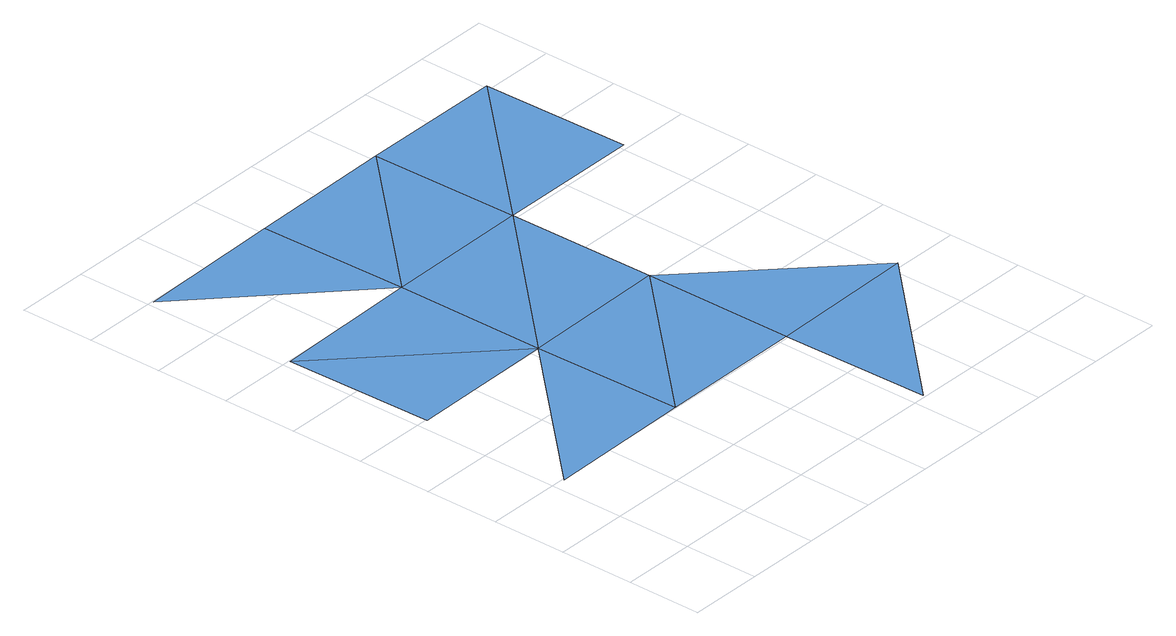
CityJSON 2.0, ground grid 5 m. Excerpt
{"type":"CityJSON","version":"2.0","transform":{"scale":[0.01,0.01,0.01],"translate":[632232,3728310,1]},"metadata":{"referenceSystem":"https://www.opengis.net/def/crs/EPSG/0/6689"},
"CityObjects":{
"waterbody1":{"type":"WaterBody","attributes":{"name":"福岡県津波浸水想定図","class":"1140","function":"2","WaterBodyTsunamiRiskAttribute.description":"1","WaterBodyTsunamiRiskAttribute.rank":"2"},"geometry":[{"type":"MultiSurface","lod":"1","boundaries":[[[0,1,2]],[[3,4,2]],[[2,5,0]],[[5,6,7]],[[4,8,2]],[[2,9,5]],[[8,4,10]],[[9,2,8]],[[11,8,10]],[[12,13,9]],[[14,12,9]]]}]},
"waterbody2":{"type":"WaterBody","attributes":{"name":"福岡県津波浸水想定図","class":"1140","function":"2","WaterBodyTsunamiRiskAttribute.description":"1","WaterBodyTsunamiRiskAttribute.rank":"1"},"geometry":[{"type":"MultiSurface","lod":"1","boundaries":[[[5,13,6]],[[9,13,5]]]}]},
"waterbody3":{"type":"WaterBody","attributes":{"name":"福岡県津波浸水想定図","class":"1140","function":"2","WaterBodyTsunamiRiskAttribute.description":"1","WaterBodyTsunamiRiskAttribute.rank":"3"},"geometry":[{"type":"MultiSurface","lod":"1","boundaries":[[[11,10,15]]]}]}
},
"vertices":[
[41,2977,92],[60,1977,92],[1060,1996,87],[79,977,91],[1079,996,87],[1041,2996,99],[1021,3995,99],[21,3975,97],[2059,2016,87],[2040,3015,96],[2079,1016,77],[3079,1035,79],[3021,4034,79],[2021,4014,96],[3040,3035,78],
[2098,16,77]
]}
